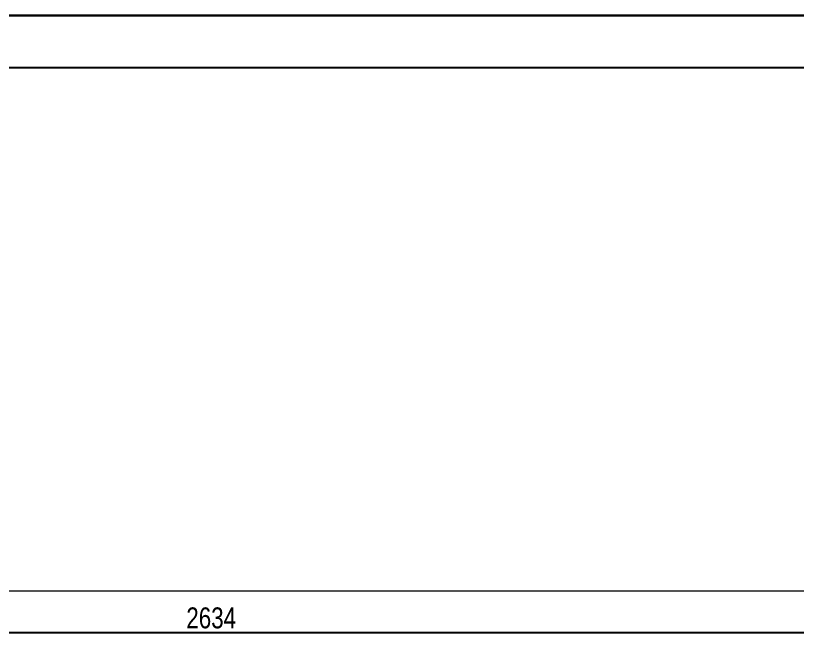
# Model space of a CAD drawing. Header units: millimetres. Extents: x 195897 to 285417, y -229751 to -116129.
# Drawn here: x 222031 to 222779, y -221425 to -220828 of the extents above; entities that cross this region are included whole.
import ezdxf

# ---------------------------------------------------------------- set-up
doc = ezdxf.new("R2010")
doc.units = ezdxf.units.MM
doc.header["$PDMODE"] = 2
doc.layers.get('0').update_dxf_attribs({"lineweight": 0})
doc.layers.get('Defpoints').update_dxf_attribs({"color": 250, "lineweight": 0})
doc.layers.add('07-kote', color=70, linetype='Continuous', lineweight=9)
doc.layers.add('Kucni_broj', color=2, linetype='Continuous', plot=False)
doc.layers.add('SAST_Linija sastavnice', color=255, linetype='Continuous', plot=False)
doc.styles.add('OPIS', font='hrcom.shx', dxfattribs={"width": 0.8, "height": 20})
doc.dimstyles.new('ISO-25', dxfattribs={"dimtxt": 20, "dimasz": 10, "dimexe": 10, "dimexo": 10, "dimgap": 4, "dimtad": 1, "dimdec": 0, "dimtxsty": 'OPIS', "dimblk": 'ARCHTICK', "dimcen": 10, "dimdle": 10, "dimadec": 0, "dimazin": 0, "dimtfac": 1, "dimtdec": 0, "dimtix": 1, "dimtmove": 0, "dimatfit": 3, "dimldrblk": 'ARCHTICK', "dimfxl": 10, "dimfxlon": 1, "dimarcsym": 0})

# ---------------------------------------------------------------- blocks, each defined once
blk = doc.blocks.new('_ArchTick')
at = {"color": 0, "linetype": 'ByBlock', "lineweight": 0, "const_width": 0.15}
blk.add_lwpolyline([(-0.5, -0.5), (0.5, 0.5)], dxfattribs=at)
blk = doc.blocks.new('*D1375')
at = {"layer": '07-kote', "color": 0, "linetype": 'ByBlock', "lineweight": -2, "ltscale": 5, "transparency": 16777216}
for p, q in [((220901.44, -221428.16), (220901.44, -221408.16)), ((223535.44, -221428.16), (223535.44, -221408.16)), ((220891.44, -221418.16), (223545.44, -221418.16))]:
    blk.add_line(p, q, dxfattribs=at)
at = {"layer": 'Defpoints', "color": 0, "linetype": 'ByBlock', "ltscale": 5, "transparency": 16777216}
for p in [(223535.44, -221418.16), (220901.44, -221448.16), (223535.44, -221448.16)]:
    blk.add_point(p, dxfattribs=at)
at = {"layer": '07-kote', "color": 0, "linetype": 'ByBlock', "lineweight": -2, "ltscale": 5, "transparency": 16777216, "xscale": 10, "yscale": 10, "zscale": 10, "rotation": 180}
blk.add_blockref('_ArchTick', (220901.44, -221418.16), dxfattribs=at)
at = {"layer": '07-kote', "color": 0, "linetype": 'ByBlock', "lineweight": -2, "ltscale": 5, "transparency": 16777216, "xscale": 10, "yscale": 10, "zscale": 10}
blk.add_blockref('_ArchTick', (223535.44, -221418.16), dxfattribs=at)
at = {"layer": '07-kote', "color": 0, "linetype": 'ByBlock', "ltscale": 5, "transparency": 16777216, "insert": (222218.44, -221404.16), "char_height": 20, "attachment_point": 5, "style": 'OPIS'}
blk.add_mtext('2634', dxfattribs=at)

msp = doc.modelspace()

# ---------------------------------------------------------------- linework, layer by layer
at = {"layer": 'Defpoints', "linetype": 'ByBlock', "ltscale": 5}
for points in [[(220681.36, -221378.16), (223911.02, -221378.16)], [(220681.36, -221418.16), (223911.02, -221418.16)]]:
    msp.add_lwpolyline(points, dxfattribs=at)
at = {"layer": 'Kucni_broj'}
for points in [[(219657.02, -220827.75), (225597.02, -220827.75), (225597.02, -225027.75), (219657.02, -225027.75)], [(219657.02, -225027.75), (225597.02, -225027.75), (225597.02, -220827.75), (219657.02, -220827.75)]]:
    msp.add_lwpolyline(points, close=True, dxfattribs=at)
at = {"layer": 'SAST_Linija sastavnice'}
msp.add_lwpolyline([(219909.02, -224977.75), (225547.02, -224977.75), (225547.02, -220877.75), (219909.02, -220877.75)], close=True, dxfattribs=at)

# ---------------------------------------------------------------- dimensions: what is measured, and where the dimension line sits
at = {"layer": '07-kote', "linetype": 'ByBlock', "ltscale": 5}
dim = msp.add_linear_dim(base=(223535.44, -221418.16), p1=(220901.44, -221448.16), p2=(223535.44, -221448.16), dimstyle='ISO-25', dxfattribs=at)
dim.commit()
dim.dimension.update_dxf_attribs({"geometry": '*D1375', "text_midpoint": (222218.44, -221404.16)})

doc.saveas('drawing.dxf')
